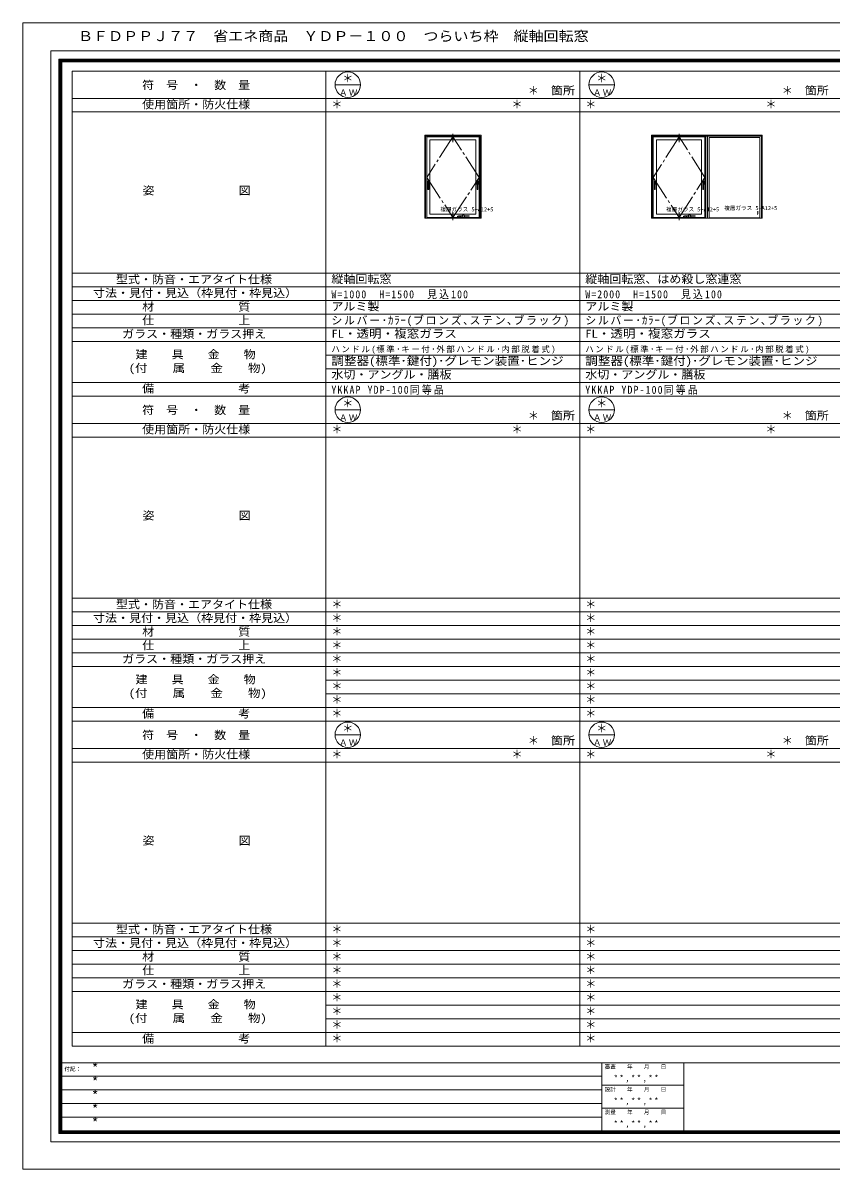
# Model space of a CAD drawing. Units: millimetres, scale not verified. Extents: x -14850 to 14850, y -10500 to 10500.
# Drawn here: x -14850 to -49, y -10500 to 10500 of the extents above; entities that cross this region are included whole.
import ezdxf
from ezdxf.enums import TextEntityAlignment as Align

# ---------------------------------------------------------------- set-up
doc = ezdxf.new("R2010")
doc.units = ezdxf.units.MM
doc.header["$LTSCALE"] = 50
doc.linetypes.add('CHAIN2', pattern=[12, 9, -1, 1, -1])
doc.layers.add('0-0_0', color=7, linetype='Continuous')
for name, color, linetype, lineweight in [('0-1_USER1', 7, 'Continuous', 9), ('0-2_YKK_ZWAK', 4, 'Continuous', 9), ('0-3_YKK_11', 3, 'Continuous', 9)]:
    doc.layers.add(name, color=color, linetype=linetype, lineweight=lineweight)
doc.styles.add('ＭＳ ゴシック', font='')
doc.styles.get('ＭＳ ゴシック').set_extended_font_data('MS Gothic')

msp = doc.modelspace()

# ---------------------------------------------------------------- linework, layer by layer
at = {"layer": '0-1_USER1'}
for p, q in [((-14850, 10500), (14850, 10500)), ((-14850, -10500), (-14850, 10500)), ((-14340.23, 9987.41), (14340.79, 9987.41)), ((-14340.23, -9999.25), (-14340.23, 9987.41)), ((-14190.23, 9837.97), (14190.23, 9837.97)), ((-14190.23, -9849.81), (-14190.23, 9837.97)), ((-14177.82, 9825.57), (14177.82, 9825.57)), ((-14177.82, -9837.41), (-14177.82, 9825.57)), ((-14164.85, 9812.59), (14165.42, 9812.59)), ((-14164.85, -9825), (-14164.85, 9812.59)), ((-14152.44, 9799.62), (14152.45, 9799.62)), ((-14152.44, -9812.03), (-14152.44, 9799.62)), ((-14140.04, 9787.22), (14140.04, 9787.22)), ((-14140.04, -9799.06), (-14140.04, 9787.22)), ((-13949.96, 9617.94), (13950.04, 9617.94)), ((-13949.96, -8247.06), (-13949.96, 9617.94)), ((-9299.96, -8247.06), (-9299.96, 9617.94)), ((-4649.96, -8247.06), (-4649.96, 9617.94)), ((-9133.29, 9367.94), (-8666.63, 9367.94)), ((-4483.29, 9367.94), (-4016.63, 9367.94)), ((-13949.96, 9117.94), (13950.04, 9117.94)), ((-13949.96, 8867.94), (13950.04, 8867.94)), ((-13949.96, 5912.94), (13950.04, 5912.94)), ((-13949.96, 5662.94), (13950.04, 5662.94)), ((-13949.96, 5412.94), (13950.04, 5412.94)), ((-13949.96, 5162.94), (13950.04, 5162.94)), ((-13949.96, 4912.94), (13950.04, 4912.94)), ((-13949.96, 4662.94), (13950.04, 4662.94)), ((-9299.96, 4412.94), (13950.04, 4412.94)), ((-9299.96, 4162.94), (13950.04, 4162.94)), ((-13949.96, 3912.94), (13950.04, 3912.94)), ((-13949.96, 3662.94), (13950.04, 3662.94)), ((-9133.29, 3412.94), (-8666.63, 3412.94)), ((-4483.29, 3412.94), (-4016.63, 3412.94)), ((-13949.96, 3162.94), (13950.04, 3162.94)), ((-13949.96, 2912.94), (13950.04, 2912.94)), ((-13949.96, -42.06), (13950.04, -42.06)), ((-13949.96, -292.06), (13950.04, -292.06)), ((-13949.96, -542.06), (13950.04, -542.06)), ((-13949.96, -792.06), (13950.04, -792.06)), ((-13949.96, -1042.06), (13950.04, -1042.06)), ((-13949.96, -1292.06), (13950.04, -1292.06)), ((-9299.96, -1542.06), (13950.04, -1542.06)), ((-9299.96, -1792.06), (13950.04, -1792.06)), ((-13949.96, -2042.06), (13950.04, -2042.06)), ((-13949.96, -2292.06), (13950.04, -2292.06)), ((-9133.29, -2542.06), (-8666.63, -2542.06)), ((-4483.29, -2542.06), (-4016.63, -2542.06)), ((-13949.96, -2792.06), (13950.04, -2792.06)), ((-13949.96, -3042.06), (13950.04, -3042.06)), ((-13949.96, -5997.06), (13950.04, -5997.06)), ((-13949.96, -6247.06), (13950.04, -6247.06)), ((-13949.96, -6497.06), (13950.04, -6497.06)), ((-13949.96, -6747.06), (13950.04, -6747.06)), ((-13949.96, -6997.06), (13950.04, -6997.06)), ((-13949.96, -7247.06), (13950.04, -7247.06)), ((-9299.96, -7497.06), (13950.04, -7497.06)), ((-9299.96, -7747.06), (13950.04, -7747.06)), ((-13949.96, -7997.06), (13950.04, -7997.06)), ((-13949.96, -8247.06), (13950.04, -8247.06)), ((-14190.23, -8550.56), (14190.23, -8550.56)), ((-4245.68, -8550.56), (-4245.68, -9849.81)), ((-2746.8, -8550.56), (-2746.8, -9849.81)), ((-4245.68, -8798.68), (-14190.23, -8798.68)), ((-2746.8, -8965.6), (-4245.68, -8965.6)), ((-4245.68, -9049.62), (-14190.23, -9049.62)), ((-4245.68, -9299.44), (-14190.23, -9299.44)), ((-2746.8, -9382.33), (-4245.68, -9382.33)), ((-4245.68, -9549.25), (-14190.23, -9549.25)), ((14190.23, -9849.81), (-14190.23, -9849.81)), ((14177.82, -9837.41), (-14177.82, -9837.41)), ((14165.42, -9825), (-14164.85, -9825)), ((14152.45, -9812.03), (-14152.44, -9812.03)), ((14140.04, -9799.06), (-14140.04, -9799.06)), ((14340.79, -9999.25), (-14340.23, -9999.25)), ((-14850, -10500), (14850, -10500))]:
    msp.add_line(p, q, dxfattribs=at)
for centre in [(-8899.96, 9367.94), (-4249.96, 9367.94), (-8899.96, 3412.94), (-4249.96, 3412.94), (-8899.96, -2542.06), (-4249.96, -2542.06)]:
    msp.add_circle(centre, 233.33, dxfattribs=at)
at = {"layer": '0-2_YKK_ZWAK'}
for p, q in [((-6459.96, 8440.44), (-7489.96, 8440.44)), ((-7489.96, 8440.44), (-7489.96, 6925.44)), ((-6474.96, 8425.44), (-7474.96, 8425.44)), ((-7474.96, 8425.44), (-7474.96, 6925.44)), ((-6494.96, 8415.44), (-7454.96, 8415.44)), ((-7454.96, 8415.44), (-7454.96, 6935.44)), ((-6494.96, 6935.44), (-6494.96, 8415.44)), ((-6474.96, 6925.44), (-6474.96, 8425.44)), ((-6459.96, 6925.44), (-6459.96, 8440.44)), ((-1309.96, 8440.44), (-3339.96, 8440.44)), ((-3339.96, 8440.44), (-3339.96, 6925.44)), ((-3324.96, 8425.44), (-3324.96, 6925.44)), ((-2339.96, 8425.44), (-3324.96, 8425.44)), ((-3304.96, 8415.44), (-3304.96, 6935.44)), ((-2359.96, 8415.44), (-3304.96, 8415.44)), ((-2359.96, 6935.44), (-2359.96, 8415.44)), ((-2309.96, 8425.44), (-2339.96, 8425.44)), ((-2339.96, 6925.44), (-2339.96, 8425.44)), ((-2339.96, 8425.44), (-2339.96, 6925.44)), ((-1324.96, 8425.44), (-2309.96, 8425.44)), ((-2279.96, 8400.44), (-2279.96, 6929.44)), ((-2279.96, 8400.44), (-2279.96, 6929.44)), ((-1354.96, 8400.44), (-2279.96, 8400.44)), ((-1354.96, 8400.44), (-2279.96, 8400.44)), ((-1354.96, 6929.44), (-1354.96, 8400.44)), ((-1354.96, 6929.44), (-1354.96, 8400.44)), ((-1324.96, 6925.44), (-1324.96, 8425.44)), ((-1309.96, 6925.44), (-1309.96, 8440.44)), ((-6554.96, 8355.44), (-7394.96, 8355.44)), ((-7394.96, 8355.44), (-7394.96, 6995.44)), ((-6554.96, 6995.44), (-6554.96, 8355.44)), ((-3244.96, 8355.44), (-3244.96, 6995.44)), ((-2419.96, 8355.44), (-3244.96, 8355.44)), ((-2419.96, 6995.44), (-2419.96, 8355.44)), ((-7454.96, 6935.44), (-6494.96, 6935.44)), ((-7394.96, 6995.44), (-6554.96, 6995.44)), ((-3304.96, 6935.44), (-2359.96, 6935.44)), ((-3244.96, 6995.44), (-2419.96, 6995.44)), ((-7489.96, 6925.44), (-6459.96, 6925.44)), ((-7474.96, 6925.44), (-6474.96, 6925.44)), ((-3339.96, 6925.44), (-1309.96, 6925.44)), ((-3324.96, 6925.44), (-2339.96, 6925.44)), ((-2339.96, 6925.44), (-2309.96, 6925.44)), ((-2309.96, 6925.44), (-1324.96, 6925.44)), ((-2279.96, 6929.44), (-1354.96, 6929.44)), ((-2279.96, 6929.44), (-1354.96, 6929.44))]:
    msp.add_line(p, q, dxfattribs=at)
at = {"layer": '0-2_YKK_ZWAK', "linetype": 'CHAIN2'}
for p, q in [((-6974.96, 8415.44), (-7454.96, 7665.44)), ((-6974.96, 8315.44), (-6974.96, 8465.44)), ((-6494.96, 7665.44), (-6974.96, 8415.44)), ((-2832.46, 8315.44), (-2832.46, 8465.44)), ((-7454.96, 7665.44), (-6974.96, 6935.44)), ((-6974.96, 6935.44), (-6494.96, 7665.44)), ((-3304.96, 7665.44), (-2832.46, 6935.44)), ((-2832.46, 6935.44), (-2359.96, 7665.44)), ((-6974.96, 6885.44), (-6974.96, 7035.44)), ((-2832.46, 6885.44), (-2832.46, 7035.44))]:
    msp.add_line(p, q, dxfattribs=at)
msp.add_lwpolyline([(-2359.96, 7665.44), (-2832.46, 8415.44), (-3304.96, 7665.44)], dxfattribs=at)
at = {"layer": '0-2_YKK_ZWAK'}
msp.add_lwpolyline([(-2309.96, 6925.44), (-2309.96, 8425.44), (-2309.96, 6925.44)], dxfattribs=at)
at = {"layer": '0-3_YKK_11'}
for p, q in [((-7434.96, 7605.44), (-7434.96, 7539.44)), ((-7414.96, 7605.44), (-7434.96, 7605.44)), ((-7434.96, 7585.44), (-7431.21, 7575.44)), ((-7414.96, 7585.44), (-7434.96, 7585.44)), ((-7434.21, 7565.44), (-7434.96, 7565.44)), ((-7431.21, 7575.44), (-7418.71, 7575.44)), ((-7431.21, 7575.44), (-7431.21, 7445.44)), ((-7414.96, 7585.44), (-7418.71, 7575.44)), ((-7418.71, 7575.44), (-7418.71, 7445.44)), ((-7414.96, 7565.44), (-7415.71, 7565.44)), ((-7414.96, 7539.44), (-7414.96, 7605.44)), ((-6534.96, 7605.44), (-6534.96, 7539.44)), ((-6514.96, 7605.44), (-6534.96, 7605.44)), ((-6534.21, 7565.44), (-6534.96, 7565.44)), ((-6531.21, 7575.44), (-6518.71, 7575.44)), ((-6531.21, 7575.44), (-6531.21, 7445.44)), ((-6514.96, 7585.44), (-6518.71, 7575.44)), ((-6518.71, 7575.44), (-6518.71, 7445.44)), ((-6514.96, 7565.44), (-6515.71, 7565.44)), ((-6514.96, 7539.44), (-6514.96, 7605.44)), ((-3264.96, 7605.44), (-3284.96, 7605.44)), ((-3284.96, 7605.44), (-3284.96, 7539.44)), ((-3284.21, 7565.44), (-3284.96, 7565.44)), ((-3281.21, 7575.44), (-3268.71, 7575.44)), ((-3281.21, 7575.44), (-3281.21, 7445.44)), ((-3264.96, 7585.44), (-3268.71, 7575.44)), ((-3268.71, 7575.44), (-3268.71, 7445.44)), ((-3264.96, 7565.44), (-3265.71, 7565.44)), ((-3264.96, 7539.44), (-3264.96, 7605.44)), ((-2379.96, 7605.44), (-2399.96, 7605.44)), ((-2399.96, 7605.44), (-2399.96, 7539.44)), ((-2399.21, 7565.44), (-2399.96, 7565.44)), ((-2396.21, 7575.44), (-2383.71, 7575.44)), ((-2396.21, 7575.44), (-2396.21, 7445.44)), ((-2379.96, 7585.44), (-2383.71, 7575.44)), ((-2383.71, 7575.44), (-2383.71, 7445.44)), ((-2379.96, 7565.44), (-2380.71, 7565.44)), ((-2379.96, 7539.44), (-2379.96, 7605.44)), ((-7434.96, 7539.44), (-7431.21, 7539.44)), ((-7418.71, 7445.44), (-7431.21, 7445.44)), ((-7418.71, 7539.44), (-7414.96, 7539.44)), ((-6534.96, 7539.44), (-6531.21, 7539.44)), ((-6518.71, 7445.44), (-6531.21, 7445.44)), ((-6518.71, 7539.44), (-6514.96, 7539.44)), ((-3284.96, 7539.44), (-3281.21, 7539.44)), ((-3268.71, 7445.44), (-3281.21, 7445.44)), ((-3268.71, 7539.44), (-3264.96, 7539.44)), ((-2399.96, 7539.44), (-2396.21, 7539.44)), ((-2383.71, 7445.44), (-2396.21, 7445.44)), ((-2383.71, 7539.44), (-2379.96, 7539.44)), ((-6890.96, 6957.94), (-6802.18, 6957.94)), ((-6890.96, 6957.94), (-6890.96, 6936.44)), ((-6890.96, 6936.44), (-6836.96, 6936.44)), ((-6873.96, 6967.94), (-6873.96, 6957.94)), ((-6873.96, 6967.94), (-6801.16, 6967.94)), ((-6836.96, 6957.94), (-6836.96, 6936.44)), ((-6800.21, 6977.14), (-6803.21, 6947.94)), ((-6803.21, 6947.94), (-6792.96, 6947.94)), ((-6800.21, 6977.14), (-6789.96, 6977.14)), ((-6797.96, 6940.94), (-6792.96, 6940.94)), ((-6797.96, 6940.94), (-6797.96, 6927.44)), ((-6792.96, 6947.94), (-6792.96, 6940.94)), ((-6789.96, 6983.14), (-6775.96, 6983.14)), ((-6789.96, 6983.14), (-6789.96, 6977.14)), ((-6775.96, 6983.14), (-6775.96, 6977.14)), ((-6775.96, 6977.14), (-6765.71, 6977.14)), ((-6772.96, 6947.94), (-6762.71, 6947.94)), ((-6772.96, 6947.94), (-6772.96, 6940.94)), ((-6765.71, 6977.14), (-6762.71, 6947.94)), ((-6764.76, 6967.94), (-6677.96, 6967.94)), ((-6763.74, 6957.94), (-6677.96, 6957.94)), ((-6677.96, 6967.94), (-6677.96, 6957.94)), ((-2748.46, 6957.94), (-2659.68, 6957.94)), ((-2748.46, 6957.94), (-2748.46, 6936.44)), ((-2748.46, 6936.44), (-2694.46, 6936.44)), ((-2731.46, 6967.94), (-2658.66, 6967.94)), ((-2731.46, 6967.94), (-2731.46, 6957.94)), ((-2694.46, 6957.94), (-2694.46, 6936.44)), ((-2657.71, 6977.14), (-2660.71, 6947.94)), ((-2660.71, 6947.94), (-2650.46, 6947.94)), ((-2657.71, 6977.14), (-2647.46, 6977.14)), ((-2655.46, 6940.94), (-2650.46, 6940.94)), ((-2655.46, 6940.94), (-2655.46, 6927.44)), ((-2650.46, 6947.94), (-2650.46, 6940.94)), ((-2647.46, 6983.14), (-2633.46, 6983.14)), ((-2647.46, 6983.14), (-2647.46, 6977.14)), ((-2633.46, 6983.14), (-2633.46, 6977.14)), ((-2633.46, 6977.14), (-2623.21, 6977.14)), ((-2630.46, 6947.94), (-2620.21, 6947.94)), ((-2630.46, 6947.94), (-2630.46, 6940.94)), ((-2630.46, 6940.94), (-2625.46, 6940.94)), ((-2625.46, 6940.94), (-2625.46, 6927.44)), ((-2623.21, 6977.14), (-2620.21, 6947.94)), ((-2622.26, 6967.94), (-2535.46, 6967.94)), ((-2621.24, 6957.94), (-2535.46, 6957.94)), ((-2535.46, 6967.94), (-2535.46, 6957.94)), ((-6815.46, 6927.44), (-6815.46, 6925.44)), ((-6815.46, 6927.44), (-6750.46, 6927.44)), ((-6815.46, 6925.44), (-6750.46, 6925.44)), ((-6750.46, 6927.44), (-6750.46, 6925.44)), ((-2672.96, 6927.44), (-2607.96, 6927.44)), ((-2672.96, 6927.44), (-2672.96, 6925.44)), ((-2672.96, 6925.44), (-2607.96, 6925.44)), ((-2607.96, 6927.44), (-2607.96, 6925.44))]:
    msp.add_line(p, q, dxfattribs=at)
for points in [[(-6514.96, 7585.44), (-6534.96, 7585.44), (-6531.21, 7575.44)], [(-3264.96, 7585.44), (-3284.96, 7585.44), (-3281.21, 7575.44)], [(-2379.96, 7585.44), (-2399.96, 7585.44), (-2396.21, 7575.44)], [(-6772.96, 6940.94), (-6767.96, 6940.94), (-6767.96, 6927.44)]]:
    msp.add_lwpolyline(points, dxfattribs=at)
for centre in [(-6883.96, 6942.44), (-6843.96, 6942.44), (-2741.46, 6942.44), (-2701.46, 6942.44)]:
    msp.add_circle(centre, 4, dxfattribs=at)
for centre, start, end in [((-7434.21, 7562.44), 0, 90), ((-7415.71, 7562.44), 90, 180), ((-6534.21, 7562.44), 0, 90), ((-6515.71, 7562.44), 90, 180), ((-3284.21, 7562.44), 0, 90), ((-3265.71, 7562.44), 90, 180), ((-2399.21, 7562.44), 0, 90), ((-2380.71, 7562.44), 90, 180)]:
    msp.add_arc(centre, 3, start, end, dxfattribs=at)

# ---------------------------------------------------------------- texts
at = {"layer": '0-0_0', "color": 3, "style": 'ＭＳ ゴシック', "width": 1.1}
msp.add_text('ＢＦＤＰＰＪ７７\u3000省エネ商品\u3000ＹＤＰ－１００\u3000つらいち枠\u3000縦軸回転窓\u3000', height=183.3, dxfattribs=at).set_placement((-13840.23, 10112.41), align=Align.BOTTOM_LEFT)
at = {"layer": '0-0_0', "style": 'ＭＳ ゴシック'}
for p in [(-8999.96, 9367.94), (-4349.96, 9367.94), (-5599.96, 9142.94), (-949.96, 9142.94), (-9199.96, 8892.94), (-5899.96, 8892.94), (-4549.96, 8892.94), (-1249.96, 8892.94), (-8999.96, 3412.94), (-4349.96, 3412.94), (-5599.96, 3187.94), (-949.96, 3187.94), (-9199.96, 2937.94), (-5899.96, 2937.94), (-4549.96, 2937.94), (-1249.96, 2937.94), (-9199.96, -267.06), (-4549.96, -267.06), (-9199.96, -517.06), (-4549.96, -517.06), (-9199.96, -767.06), (-4549.96, -767.06), (-9199.96, -1017.06), (-4549.96, -1017.06), (-9199.96, -1267.06), (-4549.96, -1267.06), (-9199.96, -1517.06), (-4549.96, -1517.06), (-9199.96, -1767.06), (-4549.96, -1767.06), (-9199.96, -2017.06), (-4549.96, -2017.06), (-9199.96, -2267.06), (-4549.96, -2267.06), (-8999.96, -2542.06), (-8999.96, -2542.06), (-4349.96, -2542.06), (-5599.96, -2767.06), (-949.96, -2767.06), (-9199.96, -3017.06), (-5899.96, -3017.06), (-4549.96, -3017.06), (-1249.96, -3017.06), (-9199.96, -6222.06), (-4549.96, -6222.06), (-9199.96, -6472.06), (-4549.96, -6472.06), (-9199.96, -6722.06), (-4549.96, -6722.06), (-9199.96, -6972.06), (-4549.96, -6972.06), (-9199.96, -7222.06), (-4549.96, -7222.06), (-9199.96, -7472.06), (-4549.96, -7472.06), (-9199.96, -7722.06), (-4549.96, -7722.06), (-9199.96, -7972.06), (-4549.96, -7972.06), (-9199.96, -8222.06), (-4549.96, -8222.06)]:
    msp.add_text('＊', height=146.6, dxfattribs=at).set_placement(p, align=Align.BOTTOM_LEFT)
for s, width, p in [('縦軸回転窓', 1.1, (-9199.96, 5687.94)), ('縦軸回転窓、はめ殺し窓連窓', 1.1, (-4549.96, 5687.94)), ('アルミ製', 1.1, (-9199.96, 5187.94)), ('アルミ製', 1.1, (-4549.96, 5187.94)), ('FL・透明・複窓ガラス', 1.15, (-9199.96, 4687.94)), ('FL・透明・複窓ガラス', 1.15, (-4549.96, 4687.94)), ('調整器(標準･鍵付)･グレモン装置･ヒンジ', 1.15, (-9199.96, 4187.94)), ('調整器(標準･鍵付)･グレモン装置･ヒンジ', 1.15, (-4549.96, 4187.94)), ('水切・アングル・膳板', 1.1, (-9199.96, 3937.94)), ('水切・アングル・膳板', 1.1, (-4549.96, 3937.94))]:
    msp.add_text(s, height=146.6, dxfattribs=dict(at, width=width)).set_placement(p, align=Align.BOTTOM_LEFT)
at = {"layer": '0-0_0', "attachment_point": 7, "style": 'ＭＳ ゴシック'}
for s, insert, char_height in [('\\T1.22;\\W0.9;W=1000\u3000H=1500\u3000見込100', (-9199.96, 5437.94), 146.6), ('\\T1.22;\\W0.9;W=2000\u3000H=1500\u3000見込100', (-4549.96, 5437.94), 146.6), ('\\T1.15;シルバー･ｶﾗｰ(ブロンズ､ステン､ブラック)', (-9199.96, 4937.94), 146.6), ('\\T1.15;シルバー･ｶﾗｰ(ブロンズ､ステン､ブラック)', (-4549.96, 4937.94), 146.6), ('\\T1.19;ハンドル(標準･キー付･外部ハンドル･内部脱着式)', (-9199.96, 4437.94), 110), ('\\T1.19;ハンドル(標準･キー付･外部ハンドル･内部脱着式)', (-4549.96, 4437.94), 110), ('\\T1.23;\\W0.9;YKKAP\\~YDP-100同等品', (-9199.96, 3687.94), 146.6), ('\\T1.23;\\W0.9;YKKAP\\~YDP-100同等品', (-4549.96, 3687.94), 146.6)]:
    msp.add_mtext(s, dxfattribs=dict(at, insert=insert, char_height=char_height))
at = {"layer": '0-1_USER1', "style": 'ＭＳ ゴシック'}
for s, width, p in [('符\u3000号\u3000・\u3000数\u3000量', 1.1, (-12666.33, 9242.94)), ('箇所', 1.1, (-5179.96, 9142.94)), ('箇所', 1.1, (-529.96, 9142.94)), ('使用箇所・防火仕様', 1.1, (-12666.33, 8887.94)), ('姿\u3000\u3000\u3000\u3000\u3000\u3000\u3000図', 1.1, (-12659.66, 7310.44)), ('型式・防音・エアタイト仕様', 1.1, (-13146.33, 5682.94)), ('寸法・見付・見込（枠見付・枠見込）', 1.1, (-13566.33, 5432.94)), ('材\u3000\u3000\u3000\u3000\u3000\u3000\u3000質', 1.1, (-12666.33, 5182.94)), ('仕\u3000\u3000\u3000\u3000\u3000\u3000\u3000上', 1.1, (-12666.33, 4932.94)), ('ガラス・種類・ガラス押え', 1.1, (-13033, 4682.94)), ('建\u3000\u3000具\u3000\u3000金\u3000\u3000物', 1.1, (-12786.33, 4307.94)), ('(付\u3000\u3000属\u3000\u3000金\u3000\u3000物)', 1.15, (-12913, 4057.94)), ('備\u3000\u3000\u3000\u3000\u3000\u3000\u3000考', 1.1, (-12666.33, 3682.94)), ('符\u3000号\u3000・\u3000数\u3000量', 1.1, (-12666.33, 3287.94)), ('箇所', 1.1, (-5179.96, 3187.94)), ('箇所', 1.1, (-529.96, 3187.94)), ('使用箇所・防火仕様', 1.1, (-12666.33, 2932.94)), ('姿\u3000\u3000\u3000\u3000\u3000\u3000\u3000図', 1.1, (-12659.66, 1355.44)), ('型式・防音・エアタイト仕様', 1.1, (-13146.33, -272.06)), ('寸法・見付・見込（枠見付・枠見込）', 1.1, (-13566.33, -522.06)), ('材\u3000\u3000\u3000\u3000\u3000\u3000\u3000質', 1.1, (-12666.33, -772.06)), ('仕\u3000\u3000\u3000\u3000\u3000\u3000\u3000上', 1.1, (-12666.33, -1022.06)), ('ガラス・種類・ガラス押え', 1.1, (-13033, -1272.06)), ('建\u3000\u3000具\u3000\u3000金\u3000\u3000物', 1.1, (-12786.33, -1647.06)), ('(付\u3000\u3000属\u3000\u3000金\u3000\u3000物)', 1.15, (-12913, -1897.06)), ('備\u3000\u3000\u3000\u3000\u3000\u3000\u3000考', 1.1, (-12666.33, -2272.06)), ('符\u3000号\u3000・\u3000数\u3000量', 1.1, (-12666.33, -2667.06)), ('箇所', 1.1, (-5179.96, -2767.06)), ('箇所', 1.1, (-529.96, -2767.06)), ('使用箇所・防火仕様', 1.1, (-12666.33, -3022.06)), ('姿\u3000\u3000\u3000\u3000\u3000\u3000\u3000図', 1.1, (-12659.66, -4599.56)), ('型式・防音・エアタイト仕様', 1.1, (-13146.33, -6227.06)), ('寸法・見付・見込（枠見付・枠見込）', 1.1, (-13566.33, -6477.06)), ('材\u3000\u3000\u3000\u3000\u3000\u3000\u3000質', 1.1, (-12666.33, -6727.06)), ('仕\u3000\u3000\u3000\u3000\u3000\u3000\u3000上', 1.1, (-12666.33, -6977.06)), ('ガラス・種類・ガラス押え', 1.1, (-13033, -7227.06)), ('建\u3000\u3000具\u3000\u3000金\u3000\u3000物', 1.1, (-12786.33, -7602.06)), ('(付\u3000\u3000属\u3000\u3000金\u3000\u3000物)', 1.15, (-12913, -7852.06)), ('備\u3000\u3000\u3000\u3000\u3000\u3000\u3000考', 1.1, (-12666.33, -8227.06))]:
    msp.add_text(s, height=146.6, dxfattribs=dict(at, width=width)).set_placement(p, align=Align.BOTTOM_LEFT)
at = {"layer": '0-1_USER1', "color": 3, "style": 'ＭＳ ゴシック'}
for p in [(-13590.04, -8798.68), (-13590.04, -9049.62), (-13590.04, -9299.62), (-13590.04, -9550.38), (-13590.04, -9800.38)]:
    msp.add_text('*', height=183.3, dxfattribs=at).set_placement(p, align=Align.BOTTOM_LEFT)
at = {"layer": '0-1_USER1', "color": 4, "style": 'ＭＳ ゴシック'}
for s, p in [('審査\u3000\u3000年\u3000\u3000月\u3000\u3000日', (-4195.68, -8683.68)), ('付記：', (-14090.04, -8723.68)), ('設計\u3000\u3000年\u3000\u3000月\u3000\u3000日', (-4195.68, -9098.72)), ('測量\u3000\u3000年\u3000\u3000月\u3000\u3000日', (-4195.68, -9515.45))]:
    msp.add_text(s, height=73.31, dxfattribs=at).set_placement(p, align=Align.BOTTOM_LEFT)
at = {"layer": '0-1_USER1', "char_height": 110, "attachment_point": 7, "style": 'ＭＳ ゴシック'}
for s, insert in [('\\T1.17;ＡＷ', (-9059.96, 9167.94)), ('\\T1.17;ＡＷ', (-4409.96, 9167.94)), ('\\T1.17;ＡＷ', (-9059.96, 3212.94)), ('\\T1.17;ＡＷ', (-4409.96, 3212.94)), ('\\T1.17;ＡＷ', (-9059.96, -2742.06)), ('\\T1.17;ＡＷ', (-4409.96, -2742.06)), ('\\T1.39;\\W0.85;**,**,**', (-4029.7, -8916.54)), ('\\T1.39;\\W0.85;**,**,**', (-4029.7, -9333.27)), ('\\T1.39;\\W0.85;**,**,**', (-4029.7, -9750))]:
    msp.add_mtext(s, dxfattribs=dict(at, insert=insert))
at = {"layer": '0-2_YKK_ZWAK', "style": 'ＭＳ ゴシック'}
for s, p in [('複層ガラス 5+A12+5', (-2005.76, 7049.44)), ('複層ガラス 5+A12+5', (-7205.76, 7025.44)), ('複層ガラス 5+A12+5', (-3070.76, 7025.44)), ('F', (-1416.96, 6959.44))]:
    msp.add_text(s, height=73.31, dxfattribs=at).set_placement(p, align=Align.BOTTOM_LEFT)

doc.saveas('drawing.dxf')
